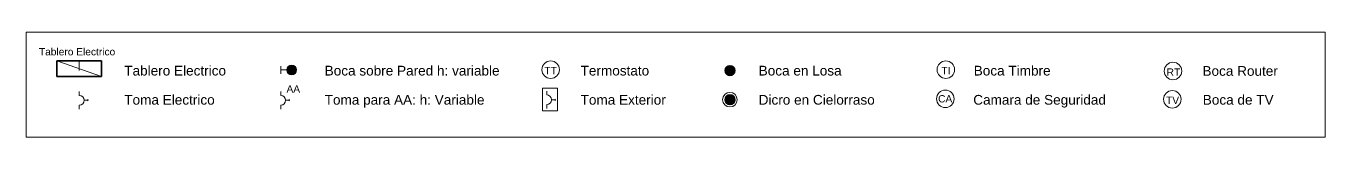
# Model space of a CAD drawing. Header units: metres. Extents: x -1.5 to 31.4, y -9.2 to 10.9.
# Drawn here: x 18.06 to 31.44, y 2.68 to 3.76 of the extents above; entities that cross this region are included whole.
import ezdxf

# ---------------------------------------------------------------- set-up
doc = ezdxf.new("R2010")
doc.units = ezdxf.units.M
doc.linetypes.add('Trazo', pattern=[0.0023, 0.0015, -0.0008])
for name, color, linetype, lineweight in [('A-DETL-GENF', 7, 'Continuous', 18), ('A-DETL-MEDM', 7, 'Continuous', 35), ('A-DETL-THIN', 7, 'Continuous', 18), ('G-ANNO-TEXT', 7, 'Continuous', 9)]:
    doc.layers.add(name, color=color, linetype=linetype, lineweight=lineweight)
doc.layers.add('A-DETL-HDLN', color=94, linetype='Trazo', lineweight=18, true_color=0x00a600)
doc.styles.add('Arial_3', font='arial.ttf', dxfattribs={"height": 0.075})
doc.styles.add('Arial_4', font='arial.ttf', dxfattribs={"height": 0.1})

msp = doc.modelspace()

# ---------------------------------------------------------------- hatches: boundary and pattern name
at = {"layer": 'A-DETL-GENF', "true_color": 0xff0000}
for points in [[(20.796, 3.32), (20.808, 3.321), (20.821, 3.326), (20.831, 3.334), (20.839, 3.345), (20.844, 3.357), (20.846, 3.37), (20.844, 3.383), (20.839, 3.395), (20.831, 3.405), (20.821, 3.413), (20.808, 3.418), (20.796, 3.42), (20.783, 3.418), (20.771, 3.413), (20.76, 3.405), (20.752, 3.395), (20.747, 3.383), (20.746, 3.37), (20.747, 3.357), (20.752, 3.345), (20.76, 3.334), (20.771, 3.326), (20.783, 3.321)], [(25.31, 3.314), (25.323, 3.316), (25.335, 3.321), (25.346, 3.329), (25.354, 3.339), (25.359, 3.351), (25.36, 3.364), (25.359, 3.377), (25.354, 3.389), (25.346, 3.4), (25.335, 3.408), (25.323, 3.413), (25.31, 3.414), (25.297, 3.413), (25.285, 3.408), (25.275, 3.4), (25.267, 3.389), (25.262, 3.377), (25.26, 3.364), (25.262, 3.351), (25.267, 3.339), (25.275, 3.329), (25.285, 3.321), (25.297, 3.316)], [(25.31, 3.014), (25.323, 3.016), (25.335, 3.021), (25.346, 3.029), (25.354, 3.039), (25.359, 3.051), (25.36, 3.064), (25.359, 3.077), (25.354, 3.089), (25.346, 3.1), (25.335, 3.108), (25.323, 3.113), (25.31, 3.114), (25.297, 3.113), (25.285, 3.108), (25.275, 3.1), (25.267, 3.089), (25.262, 3.077), (25.26, 3.064), (25.262, 3.051), (25.267, 3.039), (25.275, 3.029), (25.285, 3.021), (25.297, 3.016)]]:
    msp.add_hatch(color=1, dxfattribs=at).paths.add_polyline_path(points)

# ---------------------------------------------------------------- linework, layer by layer
at = {"layer": 'A-DETL-HDLN', "color": 1, "true_color": 0xff0000}
msp.add_line((18.607, 3.463), (18.607, 3.303), dxfattribs=at)
at = {"layer": 'A-DETL-MEDM', "color": 1, "true_color": 0xff0000}
for p, q in [((18.377, 3.463), (18.377, 3.303)), ((18.837, 3.463), (18.377, 3.463)), ((18.837, 3.303), (18.837, 3.463)), ((18.377, 3.303), (18.837, 3.303))]:
    msp.add_line(p, q, dxfattribs=at)
for centre in [(25.31, 3.364), (25.31, 3.064)]:
    msp.add_circle(centre, 0.05, dxfattribs=at)
at = {"layer": 'A-DETL-THIN', "color": 1, "true_color": 0xff0000}
for p, q in [((18.06, 3.76), (31.439, 3.76)), ((18.06, 2.68), (18.06, 3.76)), ((31.439, 3.76), (31.439, 2.68)), ((18.377, 3.463), (18.837, 3.303)), ((20.686, 3.37), (20.686, 3.41)), ((20.746, 3.37), (20.686, 3.37)), ((20.686, 3.37), (20.686, 3.33)), ((18.609, 3.108), (18.609, 3.148)), ((20.684, 3.108), (20.684, 3.148)), ((23.378, 3.183), (23.533, 3.183)), ((23.378, 2.948), (23.378, 3.183)), ((23.423, 3.113), (23.423, 3.153)), ((23.533, 3.183), (23.533, 2.948)), ((18.609, 3.008), (18.609, 2.968)), ((18.659, 3.058), (18.699, 3.058)), ((18.699, 3.058), (18.692, 3.065)), ((18.699, 3.058), (18.692, 3.051)), ((20.684, 3.008), (20.684, 2.968)), ((20.734, 3.058), (20.774, 3.058)), ((20.774, 3.058), (20.767, 3.065)), ((20.774, 3.058), (20.767, 3.051)), ((23.533, 2.948), (23.378, 2.948)), ((23.423, 3.013), (23.423, 2.973)), ((23.473, 3.063), (23.513, 3.063)), ((23.513, 3.063), (23.506, 3.07)), ((23.513, 3.063), (23.506, 3.055)), ((31.439, 2.68), (18.06, 2.68))]:
    msp.add_line(p, q, dxfattribs=at)
for centre, radius in [((20.796, 3.37), 0.05), ((23.464, 3.373), 0.09), ((27.534, 3.373), 0.09), ((29.873, 3.359), 0.09), ((25.31, 3.064), 0.075), ((27.529, 3.073), 0.09), ((29.867, 3.068), 0.09)]:
    msp.add_circle(centre, radius, dxfattribs=at)
for centre, start, end in [((20.796, 3.37), 360, 180), ((20.796, 3.37), 180, 360), ((25.31, 3.364), 0, 180), ((25.31, 3.364), 180, 360), ((18.609, 3.058), 270, 90), ((20.684, 3.058), 270, 90), ((23.423, 3.063), 270, 90), ((25.31, 3.064), 0, 180), ((25.31, 3.064), 180, 360)]:
    msp.add_arc(centre, 0.05, start, end, dxfattribs=at)

# ---------------------------------------------------------------- texts
at = {"layer": 'G-ANNO-TEXT', "color": 1, "true_color": 0xff0000, "attachment_point": 1}
for s, insert, char_height, width, style in [('Tablero Electrico', (18.193, 3.595), 0.075, 0.94198, 'Arial_3'), ('Tablero Electrico', (19.072, 3.413), 0.1, 1.30274, 'Arial_4'), ('Boca sobre Pared h: variable', (21.136, 3.413), 0.1, 2.24072, 'Arial_4'), ('TT', (23.399, 3.401), 0.075, 0.15232, 'Arial_3'), ('Termostato', (23.772, 3.413), 0.1, 0.87384, 'Arial_4'), ('Boca en Losa', (25.606, 3.413), 0.1, 1.06224, 'Arial_4'), ('TI', (27.489, 3.401), 0.075, 0.11224, 'Arial_3'), ('Boca Timbre', (27.821, 3.413), 0.1, 0.98207, 'Arial_4'), ('RT', (29.808, 3.386), 0.075, 0.16835, 'Arial_3'), ('Boca Router', (30.177, 3.41), 0.1, 0.96202, 'Arial_4'), ('AA', (20.743, 3.212), 0.075, 0.16835, 'Arial_3'), ('Toma Electrico', (19.072, 3.113), 0.1, 1.15844, 'Arial_4'), ('Toma para AA: h: Variable', (21.136, 3.113), 0.1, 2.04029, 'Arial_4'), ('Toma Exterior', (23.772, 3.113), 0.1, 1.08629, 'Arial_4'), ('Dicro en Cielorraso', (25.606, 3.113), 0.1, 1.48312, 'Arial_4'), ('CA', (27.454, 3.111), 0.075, 0.17637, 'Arial_3'), ('Camara de Seguridad', (27.816, 3.113), 0.1, 1.69156, 'Arial_4'), ('TV', (29.802, 3.095), 0.075, 0.16034, 'Arial_3'), ('Boca de TV', (30.18, 3.113), 0.1, 0.90591, 'Arial_4')]:
    msp.add_mtext(s, dxfattribs=dict(at, insert=insert, char_height=char_height, width=width, style=style))

doc.saveas('drawing.dxf')
